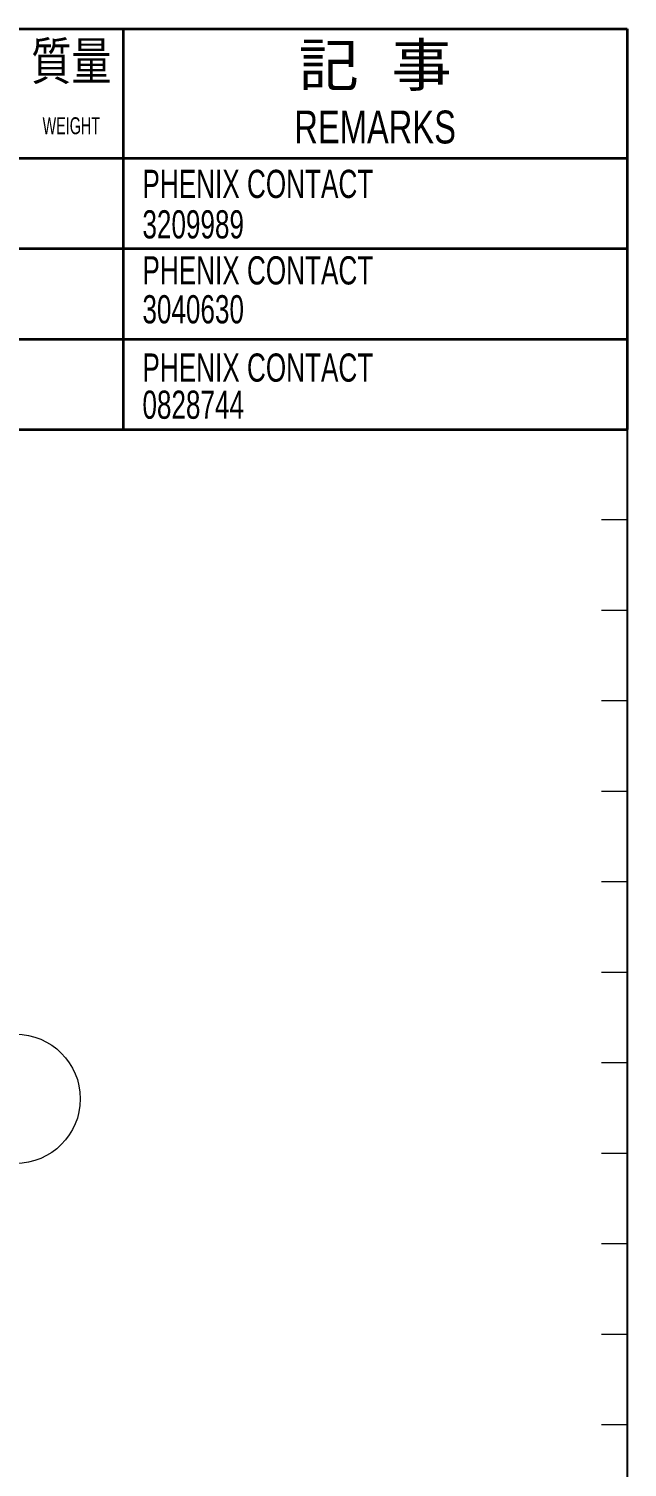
# Model space of a CAD drawing. Header units: millimetres. Extents: x 7 to 413, y 10 to 287.
# Drawn here: x 366.7 to 413, y 175.5 to 286.8 of the extents above; entities that cross this region are included whole.
import ezdxf
from ezdxf.enums import TextEntityAlignment as Align

# ---------------------------------------------------------------- set-up
doc = ezdxf.new("R2010")
doc.units = ezdxf.units.MM
for name, color, linetype in [('GR01_バルーン', 7, 'Continuous'), ('図面枠D8M', 7, 'Continuous'), ('表題、部品表_02', 7, 'Continuous'), ('表題、部品表_03', 7, 'Continuous')]:
    doc.layers.add(name, color=color, linetype=linetype)
doc.styles.add('HG丸ｺﾞｼｯｸM-PRO', font='')
doc.styles.get('HG丸ｺﾞｼｯｸM-PRO').set_extended_font_data('HG丸ｺﾞｼｯｸM-PRO')

# ---------------------------------------------------------------- blocks, each defined once
blk = doc.blocks.new('BLKF023')
at = {"layer": '図面枠D8M', "color": 2, "linetype": 'Continuous', "lineweight": 25}
for p, q in [((33, 286.75), (413, 286.75)), ((413, 286.75), (413, 10.25))]:
    blk.add_line(p, q, dxfattribs=at)
at = {"layer": '図面枠D8M', "color": 4, "linetype": 'Continuous', "lineweight": 13}
for p, q in [((413, 269.75), (411, 269.75)), ((413, 262.75), (411, 262.75)), ((413, 255.75), (411, 255.75)), ((413, 248.75), (411, 248.75)), ((413, 241.75), (411, 241.75)), ((413, 234.75), (411, 234.75)), ((413, 227.75), (411, 227.75)), ((413, 220.75), (411, 220.75)), ((413, 213.75), (411, 213.75)), ((413, 206.75), (411, 206.75)), ((413, 199.75), (411, 199.75)), ((413, 192.75), (411, 192.75)), ((413, 185.75), (411, 185.75)), ((413, 178.75), (411, 178.75))]:
    blk.add_line(p, q, dxfattribs=at)
blk = doc.blocks.new('BLKF027')
at = {"layer": '図面枠D8M', "color": 4, "linetype": 'Continuous', "lineweight": 35}
for p, q in [((234.5, 286.75), (413, 286.75)), ((374, 286.75), (374, 276.75)), ((413, 286.75), (413, 276.75)), ((234.5, 276.75), (413, 276.75))]:
    blk.add_line(p, q, dxfattribs=at)
at = {"layer": '図面枠D8M', "color": 3, "linetype": 'Continuous', "lineweight": 35, "style": 'HG丸ｺﾞｼｯｸM-PRO'}
for s, height, width, p in [('質量', 2.909, 0.781842, (370, 284.25)), ('記  事', 3.273, 1.042426, (393.5, 283.95)), ('REMARKS', 2.545, 0.742803, (393.5, 279.15)), ('WEIGHT', 1.309, 0.635507, (370, 279.25))]:
    blk.add_text(s, height=height, dxfattribs=dict(at, width=width)).set_placement(p, align=Align.MIDDLE_CENTER)
blk = doc.blocks.new('BLKF026')
at = {"layer": '図面枠D8M', "color": 3, "linetype": 'Continuous', "lineweight": 35}
blk.add_blockref('BLKF027', (0, 0), dxfattribs=at)
blk = doc.blocks.new('BLKF028')
at = {"layer": '表題、部品表_02', "color": 4, "linetype": 'Continuous', "lineweight": 35}
for p, q in [((234.5, 276.75), (413, 276.75)), ((374, 276.75), (374, 269.75)), ((413, 276.75), (413, 269.75)), ((234.5, 269.75), (413, 269.75))]:
    blk.add_line(p, q, dxfattribs=at)
blk = doc.blocks.new('BLKF067')
at = {"layer": '表題、部品表_02', "color": 4, "linetype": 'Continuous', "lineweight": 35}
for p, q in [((234.5, 269.75), (413, 269.75)), ((374, 269.75), (374, 262.75)), ((413, 269.75), (413, 262.75)), ((234.5, 262.75), (413, 262.75))]:
    blk.add_line(p, q, dxfattribs=at)
blk = doc.blocks.new('BLKF068')
at = {"layer": '表題、部品表_02', "color": 4, "linetype": 'Continuous', "lineweight": 35}
for p, q in [((234.5, 262.75), (413, 262.75)), ((374, 262.75), (374, 255.75)), ((413, 262.75), (413, 255.75)), ((234.5, 255.75), (413, 255.75))]:
    blk.add_line(p, q, dxfattribs=at)

msp = doc.modelspace()

# ---------------------------------------------------------------- linework, layer by layer
at = {"layer": 'GR01_バルーン', "color": 7, "linetype": 'Continuous', "lineweight": 13}
msp.add_circle((365.69, 203.97), 5, dxfattribs=at)

# ---------------------------------------------------------------- block references
at = {"layer": '図面枠D8M', "color": 4, "linetype": 'Continuous', "lineweight": 13}
msp.add_blockref('BLKF023', (0, 0), dxfattribs=at)
at = {"layer": '図面枠D8M', "color": 3, "linetype": 'Continuous', "lineweight": 35}
msp.add_blockref('BLKF026', (0, 0), dxfattribs=at)
at = {"layer": '表題、部品表_02', "color": 4, "linetype": 'Continuous', "lineweight": 35}
for name in ['BLKF028', 'BLKF067', 'BLKF068']:
    msp.add_blockref(name, (0, 0), dxfattribs=at)

# ---------------------------------------------------------------- texts
at = {"layer": '表題、部品表_03', "color": 3, "linetype": 'Continuous', "lineweight": 35, "style": 'HG丸ｺﾞｼｯｸM-PRO'}
for s, height, width, p in [('PHENIX CONTACT', 2.1818, 0.692722, (375.5, 274.75)), ('3209989', 2.182, 0.691275, (375.5, 271.62)), ('PHENIX CONTACT', 2.1818, 0.692722, (375.5, 268.06)), ('3040630', 2.182, 0.691275, (375.5, 265.05)), ('PHENIX CONTACT', 2.1818, 0.692722, (375.5, 260.54)), ('0828744', 2.182, 0.691275, (375.5, 257.67))]:
    msp.add_text(s, height=height, dxfattribs=dict(at, width=width)).set_placement(p, align=Align.MIDDLE_LEFT)

doc.saveas('drawing.dxf')
